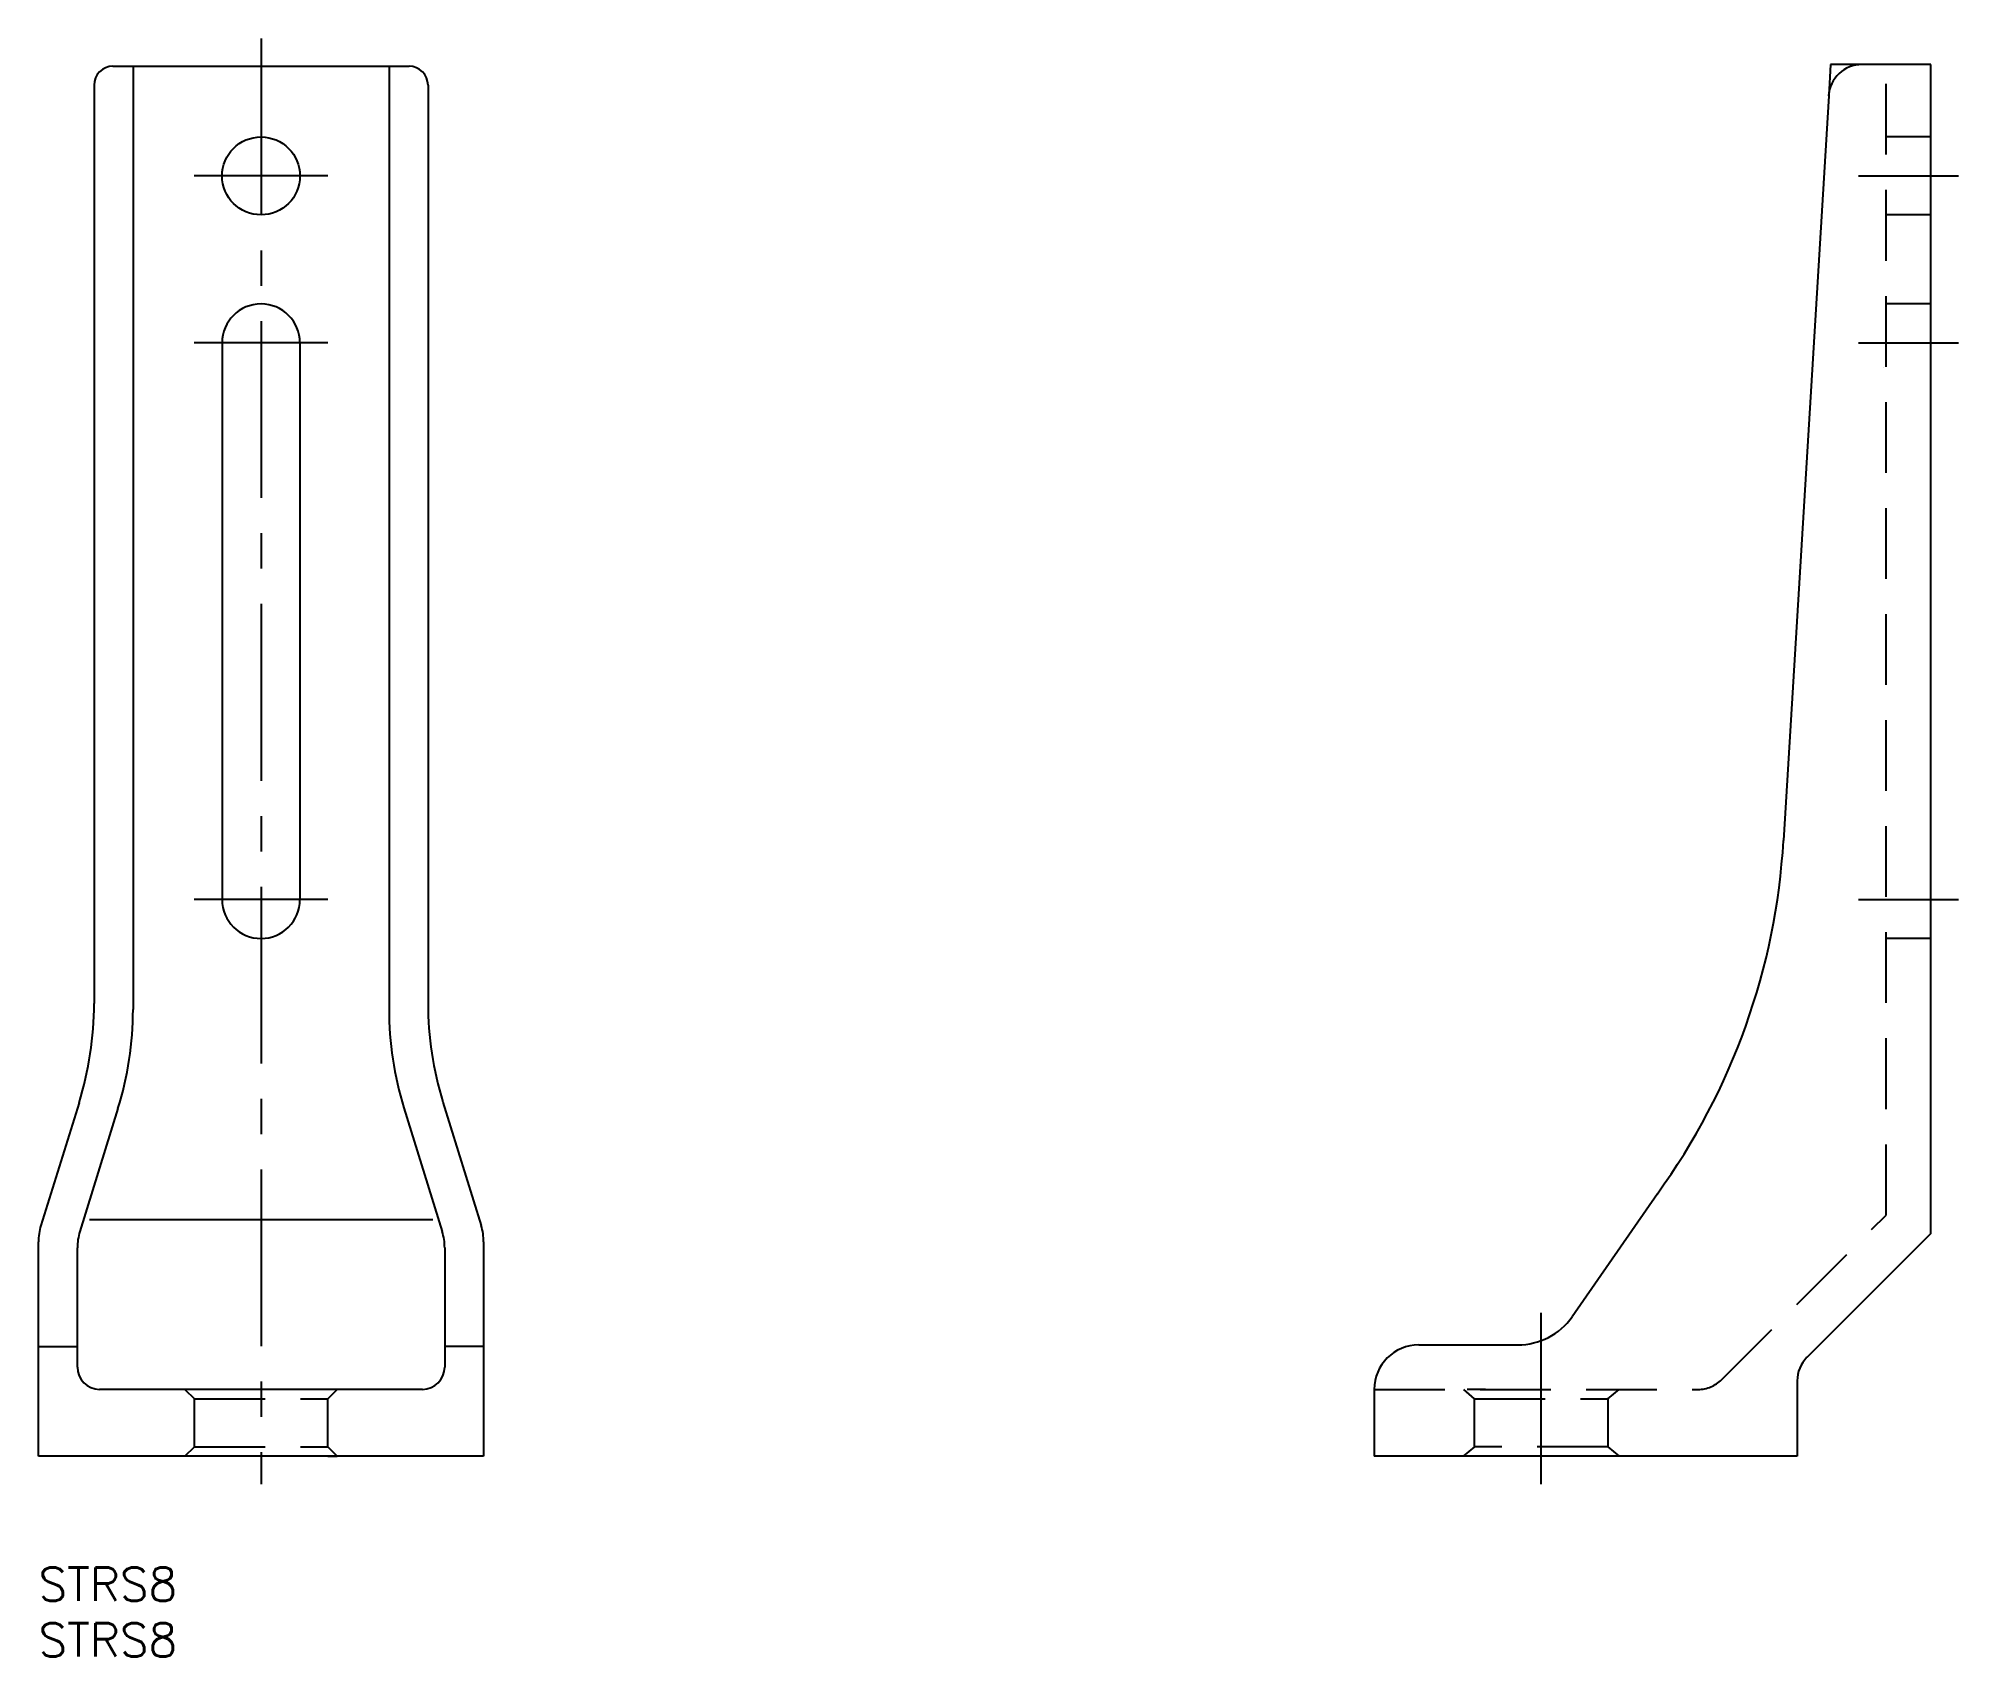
# Model space of a CAD drawing. Extents: x 0 to 173, y -8 to 137.
import ezdxf

# ---------------------------------------------------------------- set-up
doc = ezdxf.new("R2010")
doc.units = 0
doc.header["$LTSCALE"] = 0.5
doc.linetypes.add('CENTER', pattern=[50.8, 31.75, -6.35, 6.35, -6.35])
doc.linetypes.add('DASHED', pattern=[19.05, 12.7, -6.35])
for name, color, linetype in [('MSM_CENTER', 1, 'CENTER'), ('MSM_CONTINUOUS', 7, 'CONTINUOUS'), ('MSM_DASHED', 4, 'DASHED'), ('MSM_NARROW', 5, 'CONTINUOUS'), ('MSM_PART_NUMBER', 7, 'CONTINUOUS')]:
    doc.layers.add(name, color=color, linetype=linetype)
doc.styles.get("Standard").update_dxf_attribs({"font": 'txt.shx', "height": 3, "bigfont": 'bigfont.shx'})

# ---------------------------------------------------------------- blocks, each defined once
blk = doc.blocks.new('*U20')
at = {"layer": 'MSM_PART_NUMBER'}
blk.add_text('STRS8', height=3, dxfattribs=at).set_placement((0, -3))
blk = doc.blocks.new('*U21')
at = {"layer": 'MSM_PART_NUMBER'}
blk.add_text('STRS8', height=3, dxfattribs=at).set_placement((0, -8))

msp = doc.modelspace()

# ---------------------------------------------------------------- linework, layer by layer
at = {"layer": 'MSM_CENTER'}
for p, q in [((20, 137.35), (20, 7.5)), ((26, 125), (14, 125)), ((163.5, 125), (172.5, 125)), ((26, 110), (14, 110)), ((163.5, 110), (172.5, 110)), ((26, 60), (14, 60)), ((163.5, 60), (172.5, 60)), ((135, 7.5), (135, 22.88))]:
    msp.add_line(p, q, dxfattribs=at)
at = {"layer": 'MSM_CONTINUOUS'}
for p, q in [((6.7, 134.85), (33.3, 134.85)), ((8.5, 134.85), (8.5, 50.12)), ((31.5, 134.85), (31.5, 50.16)), ((170, 135), (163.82, 135)), ((170, 30), (170, 135)), ((5, 133.15), (5, 50.65)), ((35, 133.15), (35, 50.69)), ((160.83, 132.18), (156.77, 65.31)), ((16.5, 110), (16.5, 60)), ((23.5, 110), (23.5, 60)), ((3.65, 41.75), (0.23, 30.72)), ((36.34, 41.81), (39.78, 30.72)), ((7.15, 41.22), (3.73, 30.19)), ((32.84, 41.28), (36.28, 30.19)), ((145.44, 33.58), (137.79, 22.52)), ((4.58, 31.26), (35.42, 31.26)), ((170, 30), (158.88, 18.88)), ((0, 10), (0, 29.24)), ((3.5, 18), (3.5, 28.71)), ((36.5, 28.71), (36.5, 18)), ((40, 29.24), (40, 10)), ((0, 19.85), (3.5, 19.85)), ((40, 19.85), (36.5, 19.85)), ((124, 20), (132.9, 20)), ((34.5, 16), (5.5, 16)), ((120, 16), (120, 16)), ((120, 16), (120, 10)), ((158, 16.76), (158, 10)), ((40, 10), (0, 10)), ((158, 10), (120, 10))]:
    msp.add_line(p, q, dxfattribs=at)
msp.add_circle((20, 125), 3.5, dxfattribs=at)
for centre, radius, start, end in [((6.7, 133.15), 1.7, 90, 180), ((33.3, 133.15), 1.7, 0, 90), ((163.82, 132), 3, 90, 176.5269), ((20, 110), 3.5, 0, 180), ((96.87, 68.8), 60, 324.0493, 356.6667), ((20, 60), 3.5, 180, 0), ((-25, 50.65), 30, 342.7449, 360), ((-21.5, 50.12), 30, 342.7449, 360), ((61.5, 50.16), 30, 180, 197.206), ((65, 50.69), 30, 180, 197.206), ((5, 29.24), 5, 162.7449, 180), ((8.5, 28.71), 5, 162.7449, 180), ((31.5, 28.71), 5, 0, 17.206), ((35, 29.24), 5, 0, 17.206), ((132.9, 26), 6, 270, 324.598), ((124, 16), 4, 90, 180), ((5.5, 18), 2, 180, 270), ((34.5, 18), 2, 270, 0), ((161, 16.76), 3, 135, 180)]:
    msp.add_arc(centre, radius, start, end, dxfattribs=at)
at = {"layer": 'MSM_DASHED'}
for p, q in [((166, 31.66), (166, 135)), ((170, 128.5), (166, 128.5)), ((170, 121.5), (166, 121.5)), ((170, 113.5), (166, 113.5)), ((165.75, 107.75), (165.75, 107.75)), ((170, 56.5), (166, 56.5)), ((151.22, 16.88), (166, 31.66)), ((13.15, 16), (14.01, 15.15)), ((26.85, 16), (26, 15.15)), ((120, 16), (149.1, 16)), ((129, 15.15), (128.05, 16)), ((129.2, 16), (128.35, 16)), ((130, 16), (129, 16)), ((129.05, 16), (129.05, 16)), ((141, 15.15), (142, 16)), ((14.01, 10.85), (14.01, 15.15)), ((14.01, 15.15), (26, 15.15)), ((26, 10.85), (26, 15.15)), ((129, 15.15), (141, 15.15)), ((129, 10.85), (129, 15.15)), ((141, 15.15), (141, 10.85)), ((141, 15.15), (141, 15.15)), ((13.15, 10), (14.01, 10.85)), ((14.01, 10.85), (26, 10.85)), ((26.85, 10), (26, 10.85)), ((129, 10.85), (128, 10)), ((141, 10.85), (129, 10.85)), ((129, 10.85), (129, 10.85)), ((141, 10.85), (142, 10)), ((14.01, 10), (13.15, 10)), ((26, 10), (26.85, 10))]:
    msp.add_line(p, q, dxfattribs=at)
msp.add_arc((149.1, 19), 3, 270, 315, dxfattribs=at)
at = {"layer": 'MSM_NARROW'}
for p, q in [((161, 135), (160.83, 132.18)), ((163.82, 135), (161, 135))]:
    msp.add_line(p, q, dxfattribs=at)

# ---------------------------------------------------------------- block references
at = {"layer": 'MSM_CONTINUOUS'}
for name in ['*U20', '*U21']:
    msp.add_blockref(name, (0, 0), dxfattribs=at)

doc.saveas('drawing.dxf')
